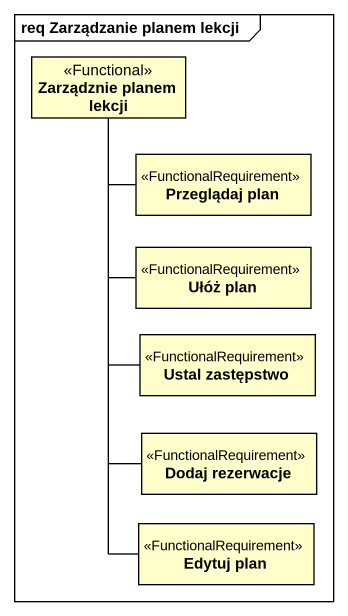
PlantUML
@startuml
mainframe req Zarządzanie planem lekcji
hide circle
hide empty members
class "Zarządznie planem lekcji" as Zarządznie_planem_lekcji <<Functional>>
class "Przeglądaj plan" as Przeglądaj_plan <<FunctionalRequirement>>
class "Ułóż plan" as Ułóż_plan <<FunctionalRequirement>>
class "Ustal zastępstwo" as Ustal_zastępstwo <<FunctionalRequirement>>
class "Dodaj rezerwacje" as Dodaj_rezerwacje <<FunctionalRequirement>>
class "Edytuj plan" as Edytuj_plan <<FunctionalRequirement>>
Przeglądaj_plan -up- Zarządznie_planem_lekcji
Ułóż_plan -up- Zarządznie_planem_lekcji
Ustal_zastępstwo -up- Zarządznie_planem_lekcji
Dodaj_rezerwacje -up- Zarządznie_planem_lekcji
Edytuj_plan -up- Zarządznie_planem_lekcji
@enduml
